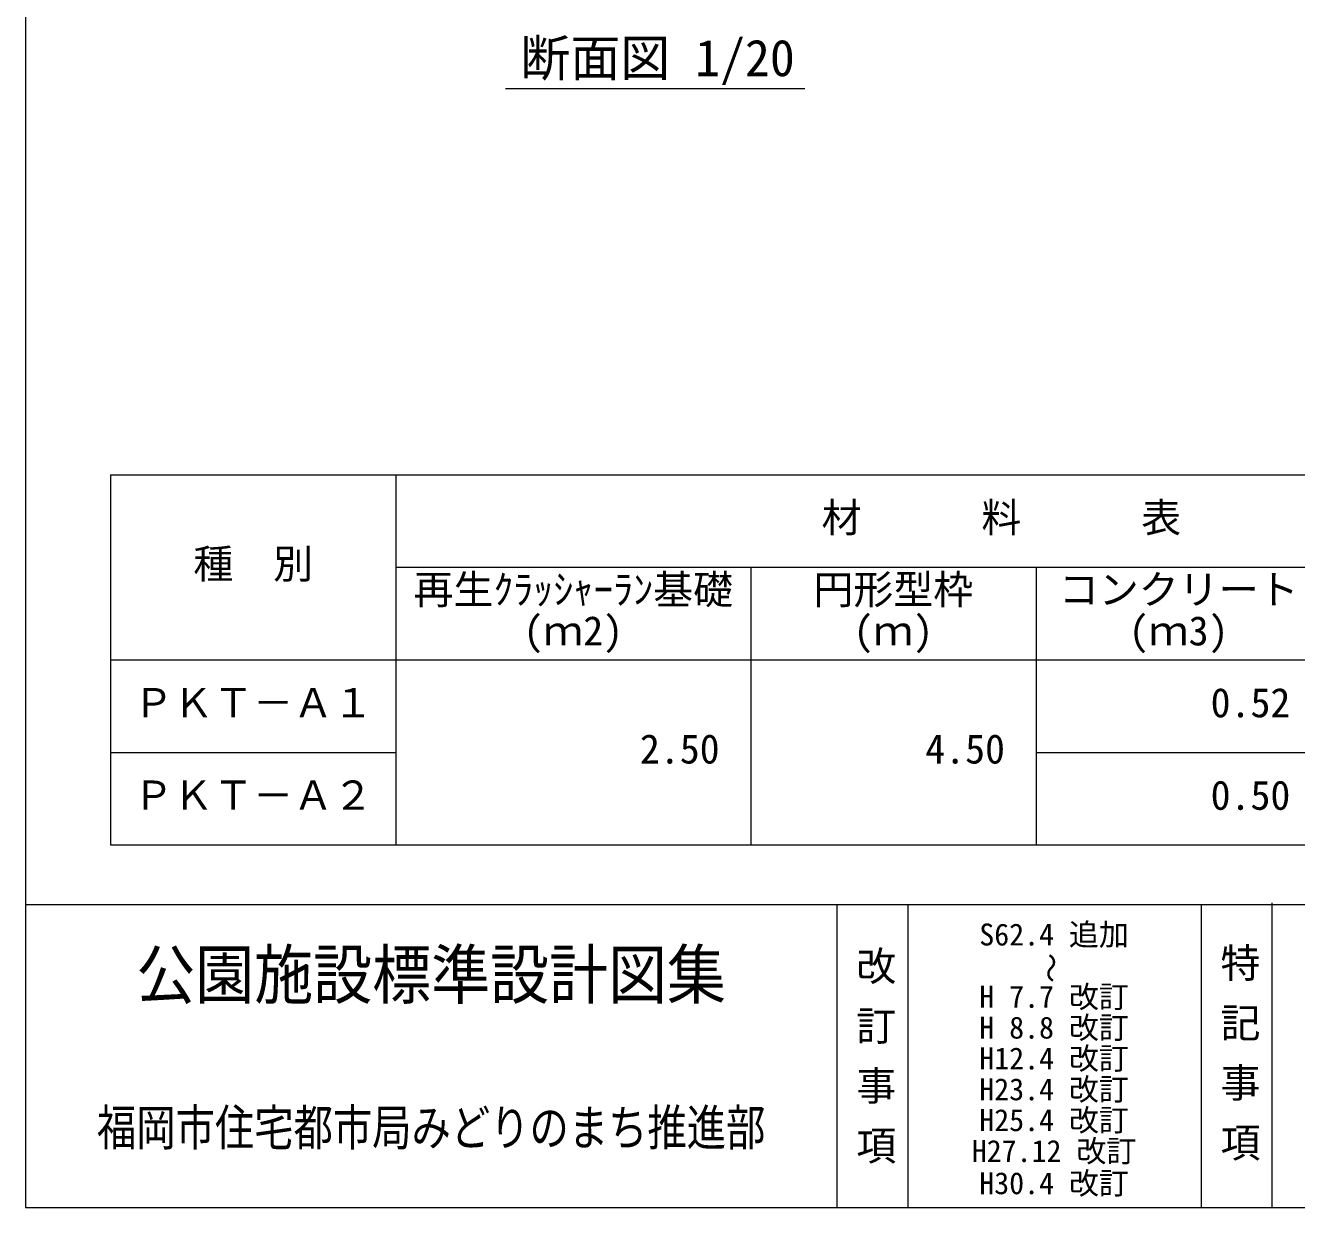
# Model space of a CAD drawing. Units: millimetres on the paper. Extents: x 12 to 286, y 10 to 196.
# Drawn here: x 11.7 to 94.1, y 9.8 to 86.5 of the extents above; entities that cross this region are included whole.
import ezdxf
from ezdxf.enums import TextEntityAlignment as Align

# ---------------------------------------------------------------- set-up
doc = ezdxf.new("R2010")
doc.units = ezdxf.units.MM
for name, color, linetype, lineweight in [('0_2', 1, 'Continuous', 13), ('寸法', 1, 'Continuous', 13), ('本体', 7, 'Continuous', 13)]:
    doc.layers.add(name, color=color, linetype=linetype, lineweight=lineweight)
doc.layers.add('_0-0_', color=7, linetype='Continuous')
doc.styles.add('@ＭＳ ゴシック', font='')
doc.styles.add('ＭＳ ゴシック', font='')
doc.styles.get('@ＭＳ ゴシック').set_extended_font_data('@MS Gothic')
doc.styles.get('ＭＳ ゴシック').set_extended_font_data('MS Gothic')

msp = doc.modelspace()

# ---------------------------------------------------------------- linework, layer by layer
at = {"layer": '0_2', "color": 7}
for p, q in [((17.207, 57.34), (17.207, 33.34)), ((17.207, 57.34), (114.207, 57.34)), ((35.707, 57.34), (35.707, 33.34)), ((35.707, 51.34), (114.207, 51.34)), ((58.707, 51.34), (58.707, 33.34)), ((77.207, 51.34), (77.207, 33.34)), ((17.207, 45.34), (114.207, 45.34)), ((17.207, 39.34), (35.707, 39.34)), ((77.207, 39.34), (95.707, 39.34)), ((17.207, 33.34), (114.207, 33.34))]:
    msp.add_line(p, q, dxfattribs=at)
at = {"layer": '寸法', "color": 6}
for p, q in [((11.687, 191.004), (11.687, 9.822)), ((11.687, 29.48), (285.5, 29.48)), ((11.687, 9.822), (285.5, 9.822))]:
    msp.add_line(p, q, dxfattribs=at)
at = {"layer": '寸法', "color": 3}
msp.add_line((42.815, 82.389), (62.216, 82.389), dxfattribs=at)
at = {"layer": '寸法', "color": 7}
for p, q in [((64.293, 29.48), (64.293, 9.822)), ((68.889, 29.48), (68.889, 9.822)), ((87.905, 29.48), (87.905, 9.822)), ((92.502, 29.576), (92.502, 9.822))]:
    msp.add_line(p, q, dxfattribs=at)

# ---------------------------------------------------------------- texts
at = {"layer": '_0-0_', "style": 'ＭＳ ゴシック'}
for s, p in [('材\u3000\u3000\u3000料\u3000\u3000\u3000表', (63.302, 53.045)), ('種\u3000別', (22.572, 50.045)), ('再生ｸﾗｯｼｬｰﾗﾝ基礎', (36.847, 48.385)), ('円形型枠', (62.777, 48.385)), ('コンクリート', (78.687, 48.385)), ('(ｍ2)', (43.969, 45.705)), ('(ｍ)', (65.367, 45.705)), ('(ｍ3)', (83.219, 45.705)), ('ＰＫＴ－Ａ１', (18.687, 41.045)), ('0.52', (88.527, 41.045)), ('2.50', (51.527, 38.045)), ('4.50', (70.027, 38.045)), ('ＰＫＴ－Ａ２', (18.687, 35.045)), ('0.50', (88.527, 35.045))]:
    msp.add_text(s, height=1.899, dxfattribs=at).set_placement(p, align=Align.BOTTOM_LEFT)
at = {"layer": '寸法', "color": 3, "style": 'ＭＳ ゴシック'}
msp.add_text('断面図 1/20', height=2.374, dxfattribs=at).set_placement((43.778, 82.472), align=Align.BOTTOM_LEFT)
at = {"layer": '寸法', "color": 7, "style": 'ＭＳ ゴシック'}
for s, height, width, p in [('公園施設標準設計図集', 3.114, 0.9, (18.876, 22.442)), ('福岡市住宅都市局みどりのまち推進部', 2.336, 0.8, (16.327, 13.144))]:
    msp.add_text(s, height=height, dxfattribs=dict(at, width=width)).set_placement(p, align=Align.BOTTOM_LEFT)
at = {"layer": '寸法', "color": 7, "style": '@ＭＳ ゴシック'}
for s, p in [('改 訂 事 項', (65.296, 26.809)), ('特 記 事 項', (88.908, 27.005))]:
    msp.add_text(s, height=1.899, rotation=270, dxfattribs=at).set_placement(p, align=Align.BOTTOM_LEFT)
at = {"layer": '本体', "style": 'ＭＳ ゴシック'}
for s, p in [('S62.4 追加', (73.529, 26.389)), ('H 7.7 改訂', (73.529, 22.353)), ('H 8.8 改訂', (73.529, 20.353)), ('H12.4 改訂', (73.529, 18.353)), ('H23.4 改訂', (73.529, 16.353)), ('H25.4 改訂', (73.529, 14.353)), ('H27.12 改訂', (73.043, 12.353)), ('H30.4 改訂', (73.529, 10.264))]:
    msp.add_text(s, height=1.424, dxfattribs=at).set_placement(p, align=Align.BOTTOM_LEFT)
msp.add_text('～', height=1.424, rotation=90, dxfattribs=at).set_placement((79.357, 24.389), align=Align.BOTTOM_LEFT)

doc.saveas('drawing.dxf')
